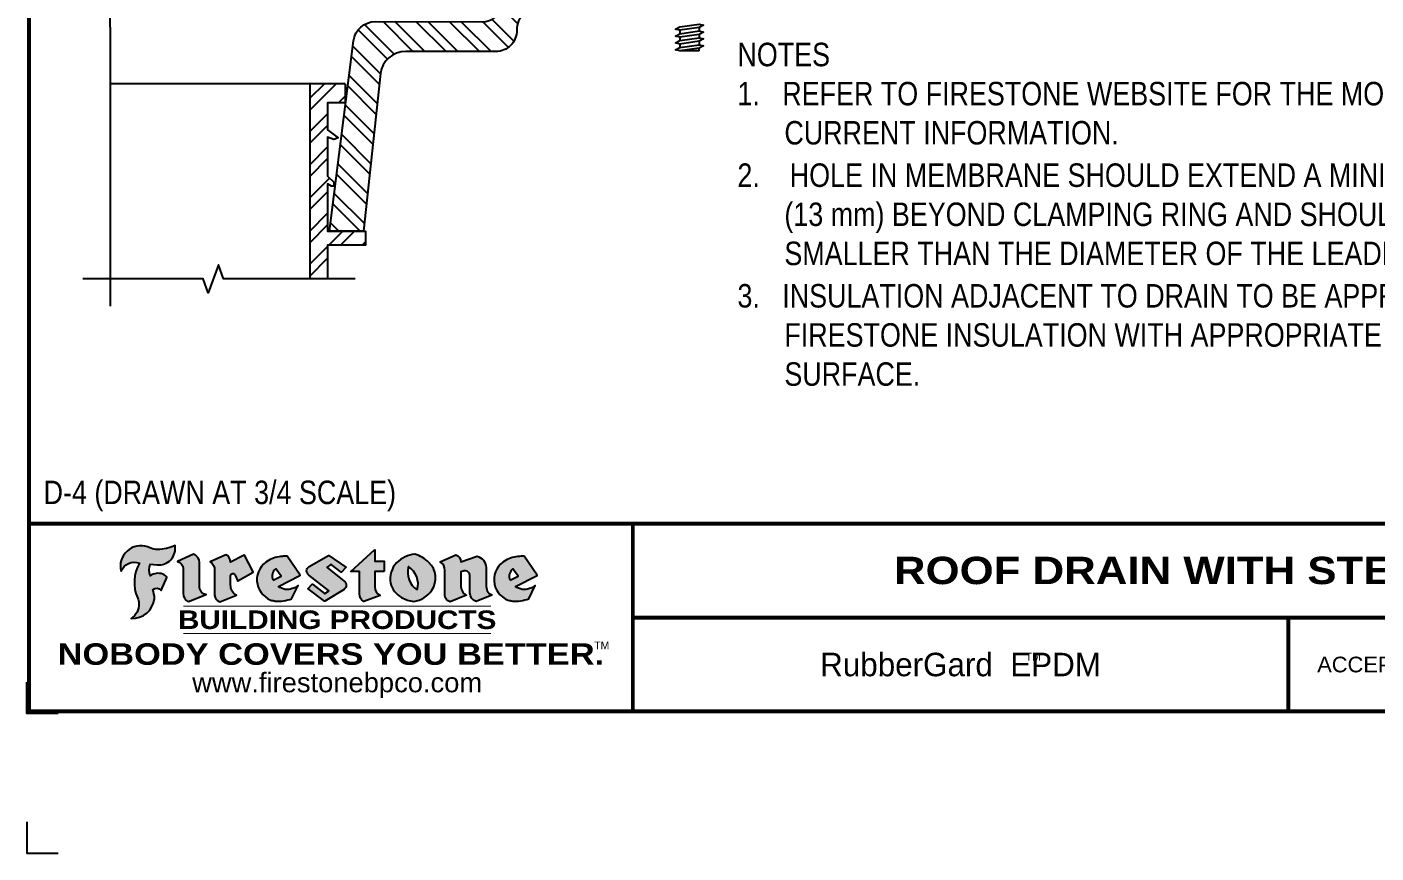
# Model space of a CAD drawing. Header units: inches. Extents: x 233.4 to 253.5, y 113.7 to 130.5.
# Drawn here: x 233.45 to 244.23, y 113.75 to 120.35 of the extents above; entities that cross this region are included whole.
import ezdxf
from ezdxf.enums import TextEntityAlignment as Align

# ---------------------------------------------------------------- set-up
doc = ezdxf.new("R2010")
doc.units = ezdxf.units.IN
doc.header["$MEASUREMENT"] = 0
doc.layers.get('0').update_dxf_attribs({"linetype": 'CONTINUOUS'})
doc.layers.get('DEFPOINTS').update_dxf_attribs({"linetype": 'CONTINUOUS'})
for name, color, linetype in [('FSBP-ACCESSORY-OTHER', 7, 'CONTINUOUS'), ('FSBP-ANNO-NOTE', 7, 'CONTINUOUS'), ('FSBP-TTLB', 7, 'CONTINUOUS'), ('FSBP-TTLB-BORDER', 7, 'CONTINUOUS'), ('FSBP-TTLB-TEXT', 7, 'CONTINUOUS')]:
    doc.layers.add(name, color=color, linetype=linetype)
doc.styles.add('FSBP_ARIAL', font='arial.ttf')
doc.styles.add('FSBP_ARIAL_BOLD', font='')
doc.styles.add('FSBP_ARIAL_NAR', font='ARIALN.TTF')
doc.styles.add('FSBP_BANKGOTHIC', font='bgothm.ttf')
doc.styles.get('FSBP_ARIAL_BOLD').set_extended_font_data('Arial Black')

# ---------------------------------------------------------------- blocks, each defined once
blk = doc.blocks.new('TTLB-EPDM_1')
at = {"layer": 'FSBP-TTLB-TEXT'}
h = blk.add_hatch(color=1, dxfattribs=at)
edge = h.paths.add_edge_path()
edge.add_arc((1.037309769669573, -0.1982514792917306), 0.1319107607348553, 264.0410451462098, 370.3106169565175)
edge.add_arc((1.027551646585694, 0.1214293576525799), 0.3273056962876235, 270.05058356628535, 295.23459397187514, ccw=False)
edge.add_arc((1.022801957313345, -0.06680179986895154), 0.1391656561713503, 249.3281275763668, 272.0749124149863, ccw=False)
edge.add_line((0.9736743133014443, -0.1970076156048179), (0.9474927838574558, -0.1852745150568325))
edge.add_arc((0.8939498971398288, -0.3394262635682071), 0.1631857907024099, 70.84590087378872, 194.3325259843273)
edge.add_arc((0.8444260109029493, -0.4259936440910768), 0.1179914261095279, 70.96950098067128, 156.9641407594482, ccw=False)
edge.add_arc((1.153141409296894, -0.4684497516079468), 0.3110405457095052, 150.3231137483159, 203.2084295854517)
edge.add_arc((0.7562495500622943, -0.6412608153899899), 0.1218587156617311, 0.8849157075190988, 24.34668939894999, ccw=False)
edge.add_arc((0.7493781665697374, -0.6475258110744375), 0.1289731377238325, -58.36655102076742, 3.6216782311386737, ccw=False)
edge.add_arc((0.8256699029544474, -0.5792158350996106), 0.1783301886510354, 267.2205474105585, 354.1381621173521)
edge.add_arc((0.7903121048625305, -0.6011409294291745), 0.212787892960859, 0.9996158580669322, 21.00503380861244)
edge.add_arc((1.01880712263941, -0.5666691048185161), 0.05136395668415847, 40.82117713173261, 125.52727787225791, ccw=False)
edge.add_line((1.057676976260041, -0.5330924682126437), (1.102776947655911, -0.4308018311949837))
edge.add_arc((1.040858222524664, -0.4699705673995949), 0.07326744446031509, 32.31675181867256, 66.31481236598174)
edge.add_arc((1.032262518825329, -0.5063316993097662), 0.1102246948011782, 69.8179132332389, 125.254734720681)
edge.add_arc((1.127708877207287, -0.368959353531244), 0.1659710644737306, 164.1569669952081, 196.5811013160487, ccw=False)
edge.add_line((0.9680425188342383, -0.3236487780942383), (1.023615334387159, -0.3294494641845773))
h = blk.add_hatch(color=1, dxfattribs=at)
edge = h.paths.add_edge_path()
edge.add_line((2.763460561272041, -0.2072496393923444), (2.763460561272041, -0.2969520779963801))
edge.add_arc((2.765767478062699, -0.2969520779963943), 0.00230691679065842, 179.9999999996471, 269.9999999996471)
edge.add_line((2.765767478062685, -0.2992589947870528), (2.835417693520355, -0.2992589947870528))
edge.add_arc((2.835417693520355, -0.3015659115777538), 0.002306916790701052, 0, 90, ccw=False)
edge.add_line((2.837724610311056, -0.3015659115777538), (2.837724610311056, -0.3790761307453892))
edge.add_arc((2.83541769352037, -0.3790761307453749), 0.002306916790686842, 269.99999999964706, 359.99999999964706, ccw=False)
edge.add_line((2.835417693520355, -0.3813830475360618), (2.765767478062685, -0.3813830475360618))
edge.add_arc((2.765767478062699, -0.3836899643267202), 0.00230691679065842, 90.00000000035294, 180.0000000003529)
edge.add_line((2.763460561272041, -0.3836899643267344), (2.763460561272041, -0.5033995910642801))
edge.add_arc((2.836735953378943, -0.5071368822038516), 0.07337063740681413, 177.0802527808789, 245.3249543133826)
edge.add_line((2.806105814540615, -0.5738080530967267), (2.674529557384915, -0.6226036013049594))
edge.add_arc((2.708610405062069, -0.564298408791804), 0.06753517344606039, 177.0345319916277, 239.6926428024901, ccw=False)
edge.add_line((2.641165668230087, -0.560804539009709), (2.641165668230087, -0.3836899643267344))
edge.add_arc((2.638858751439429, -0.3836899643267202), 0.00230691679065842, 359.9999999996471, 449.999999999647)
edge.add_line((2.638858751439443, -0.3813830475360618), (2.572857950769389, -0.3813830475360618))
edge.add_line((2.572857950769389, -0.3813830475360618), (2.763460561272041, -0.2072496393923444))
h = blk.add_hatch(color=1, dxfattribs=at)
edge = h.paths.add_edge_path()
edge.add_line((1.275239419159561, -0.6223407783464694), (1.415345367376062, -0.5660418822574371))
edge.add_arc((1.421019305783958, -0.5090099247487757), 0.05731350411836949, 181.9717871001989, 264.31851000495806, ccw=False)
edge.add_line((1.363739737527226, -0.5109819325197265), (1.363412352251203, -0.3102363679013962))
edge.add_arc((1.294263659668751, -0.3103491388303989), 0.06914878453844908, 0.0934405599591014, 72.42834396969012)
edge.add_line((1.315139561173908, -0.2444268274366692), (1.186839444240604, -0.3024209471341379))
edge.add_arc((1.175246268095289, -0.3585110609420917), 0.05727567197445628, -0.017399788185912257, 78.322067691347, ccw=False)
edge.add_line((1.232521937428658, -0.3585284546236807), (1.232574268422297, -0.555126496687123))
edge.add_arc((1.305699496415486, -0.5558575689677219), 0.07312888236350451, 179.4272023230205, 245.3845503102953)
h = blk.add_hatch(color=1, dxfattribs=at)
edge = h.paths.add_edge_path()
edge.add_line((1.792026821926584, -0.3839679064720229), (1.722158956877934, -0.2518542302253621))
edge.add_arc((1.720119655279638, -0.2529327078887852), 0.002306916790721817, 27.87197133405656, 117.3766794470751)
edge.add_line((1.719058846382097, -0.250884159729182), (1.610638460368705, -0.3070279753467702))
edge.add_arc((1.547088841662962, -0.3061026658494403), 0.06355635479880145, 359.165808011073, 425.8793658831422)
edge.add_line((1.573061729235633, -0.2480956029480268), (1.446879247402876, -0.3051325108639702))
edge.add_arc((1.407812067100189, -0.370357133046621), 0.07602957263902092, -3.441403975725109, 59.07992244284969, ccw=False)
edge.add_line((1.483704536400296, -0.3749210150788969), (1.483704536400296, -0.5723838140635706))
edge.add_arc((1.54053746518044, -0.568254406115083), 0.05698275005415228, 184.1557352478595, 255.3066498366543)
edge.add_line((1.526084036778343, -0.6233736605654059), (1.657291340682093, -0.570650514527486))
edge.add_arc((1.688298576827198, -0.5021390388423987), 0.0752015358480571, 207.5160880841914, 245.649226723163, ccw=False)
edge.add_arc((1.721050197024907, -0.4914488168456328), 0.1093332836229113, 179.4823365255141, 204.5537900001094, ccw=False)
edge.add_line((1.611721375809452, -0.4904610114968335), (1.611721375809452, -0.4126404716788983))
edge.add_arc((1.628589765097195, -0.414159299036043), 0.01693662875851176, 28.356188110622725, 174.8549701683585, ccw=False)
edge.add_arc((1.627340435522395, -0.4197189881350504), 0.02111886817708033, 22.216893572439517, 40.10213956426492, ccw=False)
edge.add_line((1.646891420738257, -0.4117336534413738), (1.666638796144639, -0.4549750258192233))
edge.add_arc((1.668737246926742, -0.4540167099035481), 0.002306916790685496, 204.545128184284, 299.6323508190091)
edge.add_line((1.669877862091766, -0.4560219186518992), (1.791128135493295, -0.3870515928837648))
edge.add_line((1.791128135493295, -0.3870515928837648), (1.792026821926584, -0.3839679064720229))
h = blk.add_hatch(color=1, dxfattribs=at)
h.paths.add_polyline_path([(2.063388732080512, -0.2583237030618903, 0.02524281661523788), (2.025024361750752, -0.2610532129309178, 0.1213611957758757), (1.901773912052249, -0.3008158885520373, 0.6151668103976068), (1.93274136141747, -0.6099060679591872, 0.05306812109568645), (1.967936229862175, -0.617865745600497, 0.1150932231766138), (2.099126721549737, -0.5994933789882708), (2.151195569562105, -0.4944891916583316, -0.08755405562188731), (2.104230609512001, -0.5187113292177372, -0.265591761123442), (1.992692314386659, -0.5010701623316862), (2.165347897647223, -0.4141184325909109, 0.4518949533370738), (2.166222728871162, -0.4107679608846269)])
h.paths.add_polyline_path([(2.014217313945437, -0.4188965037300676), (1.951113654018855, -0.4515330109460507, -0.3720533890450154), (1.973177450672722, -0.3607130665457561)], flags=16)
h = blk.add_hatch(color=1, dxfattribs=at)
edge = h.paths.add_edge_path()
edge.add_arc((2.260407392426802, -0.3775796671688782), 0.04152450223225729, 123.20805433950699, 232.2027298779723, ccw=False)
edge.add_line((2.237665217914071, -0.3428366421988329), (2.393535971665983, -0.2540943745380986))
edge.add_arc((2.394677353533142, -0.2560991469722482), 0.002306916790741334, 55.64644466176611, 119.65426054492559, ccw=False)
edge.add_line((2.395979141996861, -0.2541946229174954), (2.531809646140459, -0.3470380726374032))
edge.add_arc((2.530468902927946, -0.3489153772789875), 0.002306916790700397, -42.731101238422525, 54.4661353739603, ccw=False)
edge.add_line((2.532163440279987, -0.3504807552658491), (2.498457913851155, -0.3869673252714421))
edge.add_arc((2.496763376499139, -0.3854019472845934), 0.002306916790672934, 233.7527076894875, 317.26889876138785, ccw=False)
edge.add_line((2.495399362263356, -0.38726241234572), (2.413849913492982, -0.3274738082119626))
edge.add_arc((2.412485899257181, -0.3293342732731342), 0.002306916790720064, 53.75270768979358, 124.4135619297835)
edge.add_line((2.41118211687575, -0.3274311136421062), (2.382933981293377, -0.346782838468144))
edge.add_arc((2.38423776367478, -0.3486859980991606), 0.002306916790694898, 124.4135619293799, 231.8459020253626)
edge.add_line((2.382812599816248, -0.3505000469010184), (2.519899969301207, -0.4581994452042721))
edge.add_arc((2.494247019847682, -0.4908523236374461), 0.04152450223225742, -55.21225898295222, 51.84590202520428, ccw=False)
edge.add_line((2.517938320565804, -0.5249552055672808), (2.364434947484597, -0.6179520922513717))
edge.add_arc((2.36323960192349, -0.6159790200102006), 0.002306916790726996, 233.2955624372927, 301.20872157023314, ccw=False)
edge.add_line((2.361860787187538, -0.6178285429225383), (2.231266621301074, -0.5204709167214361))
edge.add_arc((2.232647938930649, -0.5186232623475259), 0.002306916790697672, 135.5134179846393, 233.21798691998708, ccw=False)
edge.add_line((2.231002150870836, -0.5170067083764565), (2.262839375599356, -0.4845937328397696))
edge.add_arc((2.264485163659225, -0.4862102868108537), 0.002306916790748497, 53.0352839999411, 135.513417985369, ccw=False)
edge.add_line((2.265872365996302, -0.4843670465239001), (2.361834678328762, -0.5565872257804898))
edge.add_arc((2.363221880665761, -0.5547439854936304), 0.002306916790627066, 233.0352840000685, 302.2362632414394)
edge.add_line((2.36445241715569, -0.5566953042850713), (2.39428499383348, -0.5378823484768844))
edge.add_arc((2.393054457343549, -0.5359310296853765), 0.002306916790685166, 302.2362632406177, 412.2027298768422)
edge.add_line((2.394468296066179, -0.5341081404551886), (2.234958295420142, -0.4103916733127022))
h = blk.add_hatch(color=1, dxfattribs=at)
edge = h.paths.add_edge_path(flags=16)
edge.add_arc((2.940363509127394, -0.4847985213681437), 0.1684614578629418, 344.5558804047865, 417.0140046669545)
edge.add_arc((3.194458079644619, -0.3883534532477785), 0.1684614578629414, 164.5558804047864, 237.0140046669546)
edge = h.paths.add_edge_path()
edge.add_arc((3.069375116502199, -0.4399344555144872), 0.1828726885096673, 136.0914512150047, 191.213418978326)
edge.add_arc((3.064939550433406, -0.4318234379590333), 0.1803148804748503, 194.0167254156723, 240.6663730831859)
edge.add_arc((3.098047041778981, -0.3845058757092554), 0.2378525180183701, 239.2975390661776, 264.2889872773176)
edge.add_arc((3.04884478212623, -0.4190232383793012), 0.203760689247156, 277.1986764832036, 326.503572961274)
edge.add_arc((3.077739326803546, -0.4341046616465112), 0.171374865791709, 325.3768876809902, 406.3828327799087)
edge.add_arc((3.011839488065919, -0.4896144380417797), 0.2571945645850002, 44.28462553519766, 73.82901434867304)
edge.add_arc((3.117152499586992, -0.4983433120546693), 0.2579560664039132, 97.50292863483666, 134.1039137579027)
h = blk.add_hatch(color=1, dxfattribs=at)
edge = h.paths.add_edge_path()
edge.add_line((3.322690228557462, -0.5721896537377091), (3.322690228557462, -0.3749210150788969))
edge.add_arc((3.246797759257384, -0.3703571330465745), 0.076029572638996, 356.5585960242387, 419.0799224428129)
edge.add_line((3.285864939560099, -0.3051325108639702), (3.412047421392799, -0.2480956029480268))
edge.add_arc((3.386074533820159, -0.3061026658494941), 0.06355635479883807, 0.3962622833877276, 65.87936588318718, ccw=False)
edge.add_line((3.449629368605429, -0.3056631084210863), (3.580526418688805, -0.2593848434574539))
edge.add_arc((3.555744121700958, -0.3530904070730321), 0.09692726601172152, 2.366977007666776, 75.18615851992018, ccw=False)
edge.add_line((3.652588689330287, -0.3490873311063041), (3.652588689330287, -0.4883770011386872))
edge.add_arc((3.761877549389556, -0.4914934052703811), 0.1093332836229047, 178.3666365323574, 204.5537900000422)
edge.add_arc((3.729125929191727, -0.5021836272670953), 0.07520153584796169, 207.5160880841711, 245.2240541443093)
edge.add_line((3.697611150971852, -0.5704631245385627), (3.572585913552643, -0.6207021253773775))
edge.add_arc((3.59534718600759, -0.5526356419907701), 0.07177131519198746, 180.3328587115751, 251.51018566665869, ccw=False)
edge.add_line((3.523577081955409, -0.5530525936986663), (3.523577081955409, -0.4153032515383615))
edge.add_arc((3.486319529276879, -0.4148773504126441), 0.0372599868942854, 359.3450650296066, 449.0500281941028)
edge.add_arc((3.482769874121713, -0.4419622099033496), 0.06447454900600783, 86.29402372314017, 119.8211331593848)
edge.add_line((3.450707067966732, -0.3860252459975726), (3.450707067966732, -0.4904610114968335))
edge.add_arc((3.560035889182251, -0.491448816845647), 0.1093332836229751, 179.4823365255069, 204.5537900001023)
edge.add_arc((3.527284268984408, -0.5021390388424952), 0.07520153584796385, 207.5160880841699, 245.6492267231416)
edge.add_line((3.496277032839316, -0.570650514527486), (3.365069728935509, -0.6233736605654059))
edge.add_arc((3.37950248606194, -0.5682868177318081), 0.05694615642555727, 183.9298782390169, 255.318496325343, ccw=False)
h = blk.add_hatch(color=1, dxfattribs=at)
h.paths.add_polyline_path([(3.957695472291277, -0.2583237030618903, 0.02524281661523822), (3.919331101961575, -0.2610532129309178, 0.1085638477195505), (3.807890832595604, -0.2939221658134414, 0.6425897848490651), (3.827048101628293, -0.6099060679591872, 0.05306812109569052), (3.862242970072884, -0.617865745600497, 0.1150932231766133), (3.993433461760503, -0.5994933789882708), (4.045502309772871, -0.4944891916583316, -0.08755405562189084), (3.998537349722767, -0.5187113292177372, -0.2655917611234366), (3.886999054597368, -0.5010701623316862), (4.059654637857989, -0.4141184325909109, 0.4518949533370731), (4.060529469081928, -0.4107679608846269)])
h.paths.add_polyline_path([(3.90852405415626, -0.4188965037300676), (3.845420394229677, -0.4515330109460507, -0.3720533890450147), (3.867484190883488, -0.3607130665457561)], flags=16)
at = {"layer": 'DEFPOINTS', "color": 1}
blk.add_lwpolyline([(0.234375, -1.515625), (-0.015625, -1.515625), (-0.015625, -1.265625)], dxfattribs=at)
at = {"layer": 'DEFPOINTS', "linetype": 'Continuous', "ltscale": 1.75}
blk.add_lwpolyline([(-0.015625, -2.380833333333342), (-0.015625, -2.630833333333342), (0.234375, -2.630833333333342)], dxfattribs=at)
at = {"layer": 'FSBP-TTLB', "const_width": 0.03125}
for points in [[(0, 0), (0, -1.5), (20, -1.5), (20, 0), (0, 0)], [(4.825208527206769, 0), (4.825208527206769, -0.75)], [(4.825208527206769, -0.75), (15.84028770518938, -0.75)], [(4.825208527206769, -0.75), (4.825208527206769, -1.5)]]:
    blk.add_lwpolyline(points, dxfattribs=at)
at = {"layer": 'FSBP-TTLB-BORDER', "const_width": 0.03125}
blk.add_lwpolyline([(20, 0), (20, 13), (0, 13), (0, 0)], dxfattribs=at)
at = {"layer": 'FSBP-TTLB-TEXT', "color": 1}
blk.add_line((0.7358432058323388, -0.379822754145593), (0.7358432058323388, -0.379822754145593), dxfattribs=at)
for points in [[(1.023615323725323, -0.3294494630716969, 0.5000510906601082), (1.167090420776901, -0.1746414942047778, -0.1103304102359608), (1.027840608309816, -0.2058762110801382, -0.09957876667165425), (0.9736743133014443, -0.1970076156048179), (0.9474927838574558, -0.1852745150568325, 0.5978159689075124), (0.7358432058323388, -0.379822754145593, -0.3938834584182213), (0.8828996422548698, -0.3144510229727047, 0.2349406564350952), (0.86727108227484, -0.5910237178633082, -0.1027304183841549), (0.8780937320133262, -0.6393788197974146, -0.2772692352614086), (0.8170223912655956, -0.7573362346216896, 0.3985429150902959), (1.003067614090241, -0.5974286950643517, 0.0875124847930418), (0.9889600163401155, -0.5248671157293501, -0.3874031597924062), (1.057676976260041, -0.5330924682126437), (1.102776947655911, -0.4308018311949837, 0.1494423498871741), (1.07029056398062, -0.4028746979725923, 0.2467195073738216), (0.9686394281704906, -0.4163228904100862, -0.1424285161541127), (0.9680425188342383, -0.3236487780942383), (1.023615334387159, -0.3294494641845773)], [(2.763460561272041, -0.2072496393923444), (2.763460561272041, -0.2969520779963801, 0.4142135623730958), (2.765767478062685, -0.2992589947870528), (2.835417693520355, -0.2992589947870528, -0.414213562373095), (2.837724610311056, -0.3015659115777538), (2.837724610311056, -0.3790761307453892, -0.4142135623730938), (2.835417693520355, -0.3813830475360618), (2.765767478062685, -0.3813830475360618, 0.4142135623730958), (2.763460561272041, -0.3836899643267344), (2.763460561272041, -0.5033995910642801, 0.3068985753588853), (2.806105814540615, -0.5738080530967267), (2.674529557384915, -0.6226036013049594, -0.2804194150632976), (2.641165668230087, -0.560804539009709), (2.641165668230087, -0.3836899643267344, 0.414213562373095), (2.638858751439443, -0.3813830475360618), (2.572857950769389, -0.3813830475360618), (2.763460561272041, -0.2072496393923444)], [(2.166222728871162, -0.4107679608846269), (2.063388732080512, -0.2583237030618903, 0.02524281661523788), (2.025024361750752, -0.2610532129309178, 0.1085638477195265), (1.913584092384895, -0.2939221658134414, 0.6425897848491228), (1.93274136141747, -0.6099060679591872, 0.05306812109568648), (1.967936229862175, -0.617865745600497, 0.1150932231766137), (2.099126721549737, -0.5994933789882708), (2.151195569562105, -0.4944891916583316, -0.0875540556218873), (2.104230609512001, -0.5187113292177372, -0.2655917611234418), (1.992692314386659, -0.5010701623316862), (2.165347897647223, -0.4141184325909109)], [(4.060529469081928, -0.4107679608846269), (3.957695472291277, -0.2583237030618903, 0.02524281661523788), (3.919331101961575, -0.2610532129309178, 0.1085638477195265), (3.807890832595604, -0.2939221658134414, 0.6425897848491228), (3.827048101628293, -0.6099060679591872, 0.05306812109568648), (3.862242970072884, -0.617865745600497, 0.1150932231766137), (3.993433461760503, -0.5994933789882708), (4.045502309772871, -0.4944891916583316, -0.0875540556218873), (3.998537349722767, -0.5187113292177372, -0.2655917611234418), (3.886999054597368, -0.5010701623316862), (4.059654637857989, -0.4141184325909109)], [(4.059654637857989, -0.4141184325909109, 0.4518949533370731), (4.060529469081928, -0.4107679608846269, 0.4518949533370731)]]:
    blk.add_lwpolyline(points, format="xyb", dxfattribs=at)
for points in [[(1.275239419159561, -0.6223407783464694), (1.415345367376062, -0.5660418822574371, -0.3756100036733062), (1.363739737527226, -0.5109819325197265), (1.363412352251203, -0.3102363679013962, 0.3265360292958048), (1.315139561173908, -0.2444268274366692), (1.186839444240604, -0.3024209471341379, -0.3557863980845349), (1.232521937428658, -0.3585284546236807), (1.232574268422297, -0.555126496687123, 0.2960110723418457)], [(1.792026821926584, -0.3839679064720229), (1.722158956877934, -0.2518542302253621, 0.4116839150163434), (1.719058846382097, -0.250884159729182), (1.610638460368705, -0.3070279753467702, 0.2996033003794034), (1.573061729235633, -0.2480956029480268), (1.446879247402876, -0.3051325108639702, -0.2797757560995365), (1.483704536400296, -0.3749210150788969), (1.483704536400296, -0.5723838140635706, 0.320828638474519), (1.526084036778343, -0.6233736605654059), (1.657291340682093, -0.570650514527486, -0.1679398621276611), (1.621603752698661, -0.5368819723450571, -0.1098333365370753), (1.611721375809452, -0.4904610114968335), (1.611721375809452, -0.4126404716788983, -0.743334502655012), (1.64349420176768, -0.4061152228778298, -0.07819791644735608), (1.646891420738257, -0.4117336534413738), (1.666638796144639, -0.4549750258192233, 0.4404648714563479), (1.669877862091766, -0.4560219186518992), (1.791128135493295, -0.3870515928837648)], [(2.234958295420142, -0.4103916733127022, -0.5150044486718882), (2.237665217914071, -0.3428366421988329), (2.393535971665983, -0.2540943745380986, -0.2867822934100265), (2.395979141996861, -0.2541946229174954), (2.531809646140459, -0.3470380726374032, -0.4515027974650387), (2.532163440279987, -0.3504807552658491), (2.498457913851155, -0.3869673252714421, -0.3814439164929681), (2.495399362263356, -0.38726241234572), (2.413849913492982, -0.3274738082119626, 0.3184718635035665), (2.41118211687575, -0.3274311136421062), (2.382933981293377, -0.346782838468144, 0.5064094529656681), (2.382812599816248, -0.3505000469010184), (2.519899969301207, -0.4581994452042721, -0.5043597839115849), (2.517938320565804, -0.5249552055672808), (2.364434947484597, -0.6179520922513717, -0.3053163970316367), (2.361860787187538, -0.6178285429225383), (2.231266621301074, -0.5204709167214361, -0.4541703869768119), (2.231002150870836, -0.5170067083764565), (2.262839375599356, -0.4845937328397696, -0.3762644290664977), (2.265872365996302, -0.4843670465239001), (2.361834678328762, -0.5565872257804898, 0.3114700032088108), (2.36445241715569, -0.5566953042850713), (2.39428499383348, -0.5378823484768844, 0.520381097387146), (2.394468296066179, -0.5341081404551886)], [(2.937624918725987, -0.3131105398334029, 0.2452625673097023), (2.889993533867141, -0.4754966266250307, 0.2064059665179019), (2.976604338974084, -0.5890186876871866, 0.1094800500670344), (3.074378098474654, -0.6211778035979165, 0.2185147641853038), (3.218764944843201, -0.5314757029352819, 0.3689489483072479), (3.195959963110113, -0.3100352223135445, 0.1296305888694145), (3.0834694040758, -0.242595816912754, 0.1610736375384317)], [(3.322690228557462, -0.5721896537377091), (3.322690228557462, -0.3749210150788969, 0.2797757560995341), (3.285864939560099, -0.3051325108639702), (3.412047421392799, -0.2480956029480268, -0.2937618496109166), (3.449629368605429, -0.3056631084210863), (3.580526418688805, -0.2593848434574539, -0.3288760160581939), (3.652588689330287, -0.3490873311063041), (3.652588689330287, -0.4883770011386872, 0.114762897203527), (3.662431105063263, -0.536926560769686, 0.166032965990522), (3.697611150971852, -0.5704631245385627), (3.572585913552643, -0.6207021253773775, -0.3209557512194564), (3.523577081955409, -0.5530525936986663), (3.523577081955409, -0.4153032515383615, 0.4127061514896111), (3.48693727661589, -0.3776224848030694, 0.1473421876160361), (3.450707067966732, -0.3860252459975726), (3.450707067966732, -0.4904610114968335, 0.1098333365370753), (3.460589444855941, -0.5368819723450855, 0.1679398621276611), (3.496277032839316, -0.570650514527486), (3.365069728935509, -0.6233736605654059, -0.3219729545308964), (3.322690228557462, -0.5721896537377091, 29.1476284739)], [(1.951113654018855, -0.4515330109460507), (2.014217313945437, -0.4188965037300676), (1.973177450672722, -0.3607130665457561, 0.3720533890450154)], [(3.10274193015772, -0.5296595419651595, 0.3271311138286319), (3.032079658614293, -0.3434924326507627, 0.3271311138286322)], [(3.845420394229677, -0.4515330109460507), (3.90852405415626, -0.4188965037300676), (3.867484190883488, -0.3607130665457561, 0.3720533890450154)]]:
    blk.add_lwpolyline(points, format="xyb", close=True, dxfattribs=at)
at = {"layer": 'FSBP-TTLB-TEXT'}
for points, const_width in [([(1.233926579809207, -0.6584455781731435), (3.691229482685259, -0.6584455781731577)], 0.0078125), ([(10.06152282927678, -0.75), (10.06152282927678, -1.5)], 0.03125), ([(1.233926579809207, -0.8761560960495984), (3.691229482685259, -0.8761560960495842)], 0.0078125)]:
    blk.add_lwpolyline(points, dxfattribs=dict(at, const_width=const_width))
at = {"layer": 'FSBP-TTLB-TEXT', "color": 1}
for centre, start, end in [((1.789987520328282, -0.3850463841354355), 299.6323508193319, 27.87197133380463), ((2.164310260790558, -0.412058050385383), 296.7304547840455, 34.00233684987403)]:
    blk.add_arc(centre, 0.00230691679068068, start, end, dxfattribs=at)
at = {"layer": 'FSBP-TTLB-TEXT', "lineweight": 18, "style": 'FSBP_ARIAL_BOLD'}
blk.add_text('BUILDING PRODUCTS', height=0.1484375, dxfattribs=at).set_placement((2.462578031247233, -0.7673008371113639), align=Align.MIDDLE_CENTER)
at = {"layer": 'FSBP-TTLB-TEXT', "color": 1}
for s, height, style, p in [('NOBODY COVERS YOU BETTER.', 0.171875, 'FSBP_ARIAL_BOLD', (2.412604263603384, -1.041650450587369)), ('TM', 0.0625, 'FSBP_BANKGOTHIC', (4.576671173373001, -0.9725745042934193))]:
    blk.add_text(s, height=height, dxfattribs=dict(at, style=style)).set_placement(p, align=Align.MIDDLE_CENTER)
at = {"layer": 'FSBP-TTLB-TEXT'}
for s, height, style, p in [('RubberGard  EPDM', 0.1875, 'FSBP_BANKGOTHIC', (7.443365678241776, -1.125)), ('TM', 0.0625, 'FSBP_BANKGOTHIC', (8.023397742165457, -1.062518816683806)), ('www.firestonebpco.com', 0.15625, 'FSBP_ARIAL', (2.462578031247233, -1.268657306740124))]:
    blk.add_text(s, height=height, dxfattribs=dict(at, style=style)).set_placement(p, align=Align.MIDDLE_CENTER)
at = {"layer": 'FSBP-TTLB-TEXT', "style": 'FSBP_ARIAL'}
blk.add_text('ACCEPTABLE SYSTEMS:', height=0.125, dxfattribs=at).set_placement((10.29281281591562, -1.125), align=Align.MIDDLE_LEFT)
at = {"layer": 'FSBP-TTLB-TEXT'}
for tag, height, style, p in [('MAXIMUM_WARRANTY', 0.1875, 'FSBP_ARIAL_BOLD', (18.03987100774941, 0.2240244307510579)), ('ACCPT_SYSTEMS', 0.21875, 'FSBP_ARIAL', (12.49438170418193, -1.125))]:
    blk.add_attdef(tag, text='', height=height, dxfattribs=dict(at, style=style)).set_placement(p, align=Align.MIDDLE_LEFT)
for tag, height, style, p in [('DETAIL_DESCP_LINE_1', 0.21875, 'FSBP_ARIAL_BOLD', (10.33118450231211, -0.3736318192489421)), ('ISSUE_REV_DATE', 0.21875, 'FSBP_ARIAL', (16.84069633627263, -0.7282559425942452)), ('DETAIL_NUMBER', 0.4375, 'FSBP_ARIAL', (18.91941590748775, -0.8931630692489421))]:
    blk.add_attdef(tag, text='', height=height, dxfattribs=dict(at, style=style)).set_placement(p, align=Align.MIDDLE_CENTER)

msp = doc.modelspace()

# ---------------------------------------------------------------- hatches: boundary and pattern name
at = {"layer": 'FSBP-ACCESSORY-OTHER'}
h = msp.add_hatch(dxfattribs=at)
h.set_pattern_fill('STEEL', color=9, scale=1.5, angle=90, style=0)
h.set_pattern_definition([(135, (-22.40181495440152, -17.51166666666654), (-0.1325825214724777, -0.1325825214724776), []), (135, (-22.49556495440152, -17.51166666666654), (-0.1325825214724777, -0.1325825214724776), [])])
h.paths.add_polyline_path([(239.6673918988852, 122.0866026448099), (239.6673918988853, 122.3419493548139), (238.5220821532439, 121.9797960755596, -0.0564085489781014), (238.3289536032087, 121.9419402673703), (238.0310163203189, 121.9177958687949), (238.0518497248502, 121.9123541028026), (238.0176700373502, 121.8936606109826), (238.0176700373502, 121.8663168609826), (238.0518497248502, 121.8573889941626), (238.0176700373502, 121.8386955023425), (238.0176700373501, 121.8113517523425), (238.0518497248503, 121.8024238855224), (238.0176700373502, 121.7837303937024), (238.0176700373502, 121.7563866437024), (238.0518497248503, 121.7474587768824), (238.0176700373503, 121.7287652850623), (238.0176700373503, 121.7014215350623), (238.0518497248503, 121.6924936682423), (238.0176700373503, 121.6738001764222), (238.0176700373503, 121.6464564264222), (238.0518497248503, 121.6375285596022), (238.0176700373503, 121.6188350677821), (238.0176700373503, 121.5914913177822), (238.0518497248504, 121.5825634509621), (238.0176700373503, 121.563869959142), (238.0176700373505, 121.536526209142), (238.0518497248503, 121.527598342322), (238.0176700373505, 121.508904850502), (238.0176700373505, 121.4782253230685), (237.8029133453159, 121.4782253230685), (237.768733657816, 121.4871531898885), (237.802913345316, 121.5058466817086), (237.802913345316, 121.5331904317085), (237.7687336578161, 121.5421182985286), (237.8029133453161, 121.5608117903487), (237.802913345316, 121.5881555403486), (237.768733657816, 121.5970834071687), (237.802913345316, 121.6157768989887), (237.802913345316, 121.6431206489887), (237.768733657816, 121.6520485158088), (237.8029133453159, 121.6707420076288), (237.8029133453159, 121.6980857576288), (237.768733657816, 121.7070136244489), (237.8029133453159, 121.7257071162689), (237.8029133453159, 121.7530508662689), (237.7687336578159, 121.761978733089), (237.8029133453159, 121.780672224909), (237.8029133453159, 121.808015974909), (237.7687336578159, 121.8169438417291), (237.8029133453159, 121.8356373335491), (237.8029133453159, 121.8629810835491), (237.7687336578159, 121.8719089503691), (237.8029133453159, 121.8906024421891), (237.8029133453159, 121.8993107396721), (237.7939157045557, 121.8985815841175, 0.3543972428217717), (237.6362994864903, 121.711973792049), (237.6180478158251, 120.808543133632, -0.3917099456374057), (237.4173274664359, 120.641875807489), (237.3998717636789, 120.641875807489, 0.3318360600134056), (237.2504974802627, 120.5174547510051, -0.3472753179656811), (237.0843114186708, 120.3866498323034), (236.2303494126124, 120.3880724441758, 0.3779964598761038), (236.0560157012242, 120.2343071102575), (235.8646231984167, 118.7137996069342), (236.1362908238091, 118.7137996069342), (236.2723929367492, 119.9727373810263, -0.3893932454493969), (236.4730790369829, 120.1489115825923), (237.1933499047457, 120.1487842916296, 0.4212451895017848), (237.3602304875859, 120.3196494802366, -0.438690428942089), (237.5561455260672, 120.5087682447111, 0.3540416658018309), (238.1483878347423, 120.9328930683127), (238.2310973639776, 121.4754812775237, -0.291893897422589), (238.425288547943, 121.6972136652954)])
h = msp.add_hatch(dxfattribs=at)
h.set_pattern_fill('STEEL', color=9, scale=1.5, style=0)
h.set_pattern_definition([(45, (-22.40181495440152, -17.51166666666654), (-0.1325825214724776, 0.1325825214724777), []), (45, (-22.40181495440152, -17.41791666666654), (-0.1325825214724776, 0.1325825214724777), [])])
h.paths.add_polyline_path([(235.8490682151164, 119.4641042864782), (235.8989197033672, 119.4456049183901), (235.9320548611178, 119.4587335813035), (235.8473200692587, 119.5243766233841), (235.8473200692587, 119.7405007752638), (235.9880768181847, 119.7405007752638), (235.9880768181847, 119.8920027555702), (235.7093812208345, 119.8920027555702), (235.7093812208346, 118.3329114943045), (235.8492395937491, 118.3329114943045), (235.8492395937491, 118.6019502437684), (236.1509196217638, 118.6019502437684), (236.1509196217638, 118.7137996069342), (235.8492395937491, 118.7137996069342), (235.8492395937491, 119.0934784892918), (235.8792551575614, 119.0742826461948), (235.8992247489531, 119.0742826461948), (235.8992247489531, 119.1061722640541), (235.8490682151164, 119.152768240563)])

# ---------------------------------------------------------------- linework, layer by layer
at = {"layer": 'FSBP-ACCESSORY-OTHER', "linetype": 'Continuous'}
for p, q in [((238.6619401134525, 120.3186877424225), (238.6619401134525, 120.2913439924225)), ((238.8181267985683, 120.3410001260104), (238.8181267985683, 120.3136563760104)), ((238.6619401134525, 120.2637226337824), (238.6619401134525, 120.2363788837824)), ((238.6619401134525, 120.2087575251423), (238.6619401134525, 120.1814137751423)), ((238.8181267985682, 120.2860350173704), (238.8181267985683, 120.2586912673704)), ((238.8181267985682, 120.2310699087303), (238.8181267985682, 120.2037261587303)), ((238.8181267985682, 120.1537924165022), (238.8181267985682, 120.1761048000902)), ((235.7093812208346, 118.3329114943045), (235.7093812208345, 119.8920027555703))]:
    msp.add_line(p, q, dxfattribs=at)
for points in [[(234.1130029094556, 120.3438959754851), (234.1130029094556, 121.3940944880946), (234.2256924129879, 121.4351101130946), (234.0003134059233, 121.5171413630946), (234.1130029094556, 121.5581569880946), (234.1130029094556, 122.5176326597786)], [(235.9880768181847, 119.8920027555703), (235.9880768181847, 119.7405007752639), (235.8473200692587, 119.7405007752639), (235.8473200692587, 119.5243766233841), (235.9320548611178, 119.4587335813036), (235.8989197033672, 119.4456049183902), (235.8490682151164, 119.4641042864783), (235.8490682151164, 119.152768240563), (235.8992247489531, 119.1061722640542), (235.8992247489531, 119.0742826461949), (235.8792551575614, 119.0742826461949), (235.8492395937491, 119.0934784892919), (235.8492395937491, 118.7137996069343), (236.1509196217638, 118.7137996069343), (236.1509196217638, 118.6019502437685), (235.8492395937491, 118.6019502437685), (235.8492395937491, 118.3329114943045)], [(236.0679895937491, 118.3329114943045), (235.0177910811396, 118.3329114943045), (234.9767754561396, 118.4456009978368), (234.8947442061396, 118.2202219907722), (234.8537285811396, 118.3329114943045), (233.8942529094556, 118.3329114943045)]]:
    msp.add_lwpolyline(points, dxfattribs=at)
at = {"layer": 'FSBP-ACCESSORY-OTHER'}
msp.add_lwpolyline([(238.0310163203189, 121.9177958687949), (238.3289536032086, 121.9419402673703, 0.0564085489780564), (238.5220821532437, 121.9797960755596), (239.6673918988853, 122.3419493548139), (239.6673918988852, 122.0866026448099), (238.4252885479432, 121.6972136652955, 0.2918938974228282), (238.2310973639776, 121.4754812775237), (238.1483878347423, 120.9328930683129, -0.3540416658019286), (237.5561455260672, 120.5087682447111, 0.4386904289420053), (237.3602304875859, 120.3196494802367, -0.4212451895017847), (237.1933499047457, 120.1487842916297), (236.4730790369824, 120.1489115825923, 0.3893932454485786), (236.2723929367492, 119.9727373810263), (236.1362908238091, 118.7137996069343), (235.8646231984167, 118.7137996069343), (236.0560157012242, 120.2343071102576, -0.3779964598703615), (236.2303494126089, 120.3880724441759), (237.0843114186708, 120.3866498323035, 0.3472753179657542), (237.2504974802627, 120.5174547510052, -0.3619214092287701), (237.4173274664362, 120.641875807489, 0.3917099456370078), (237.6180478158251, 120.808543133632), (237.6362994864903, 121.7119737920491, -0.3543972428214908), (237.7939157045555, 121.8985815841175), (237.8029133453159, 121.8993107396721)], format="xyb", dxfattribs=at)
for points in [[(238.8181267985683, 120.3686214846505), (238.8523064860683, 120.3596936178305), (238.8181267985683, 120.3410001260105), (238.6619401134525, 120.3186877424225), (238.6277604259525, 120.3276156092425), (238.6619401134525, 120.3463091010626)], [(238.8181267985683, 120.3136563760105), (238.8523064860683, 120.3047285091904), (238.8181267985682, 120.2860350173704), (238.6619401134525, 120.2637226337824), (238.6277604259525, 120.2726505006024), (238.6619401134525, 120.2913439924225)], [(238.8181267985682, 120.2586912673704), (238.8523064860682, 120.2497634005503), (238.8181267985682, 120.2310699087303), (238.6619401134525, 120.2087575251423), (238.6277604259525, 120.2176853919624), (238.6619401134525, 120.2363788837824)], [(238.8181267985682, 120.2037261587303), (238.8523064860682, 120.1947982919102), (238.8181267985682, 120.1761048000902), (238.6619401134525, 120.1537924165022), (238.6277604259525, 120.1627202833223), (238.6619401134525, 120.1814137751423)]]:
    msp.add_lwpolyline(points, close=True, dxfattribs=at)
for points in [[(234.1130029094556, 120.3438959754851, 0), (234.1130029094556, 118.1141614943045, 0)], [(238.8181267985682, 120.1537924165022, 0), (238.6619401134525, 120.1537924165022, 0)], [(235.9880768181847, 119.8920027555703, 0), (234.1129569203985, 119.8920027555703, 0)]]:
    msp.add_polyline3d(points, dxfattribs=at)

# ---------------------------------------------------------------- block references
ref = msp.add_blockref('TTLB-EPDM_1', (233.4627011304549, 116.3776288297691))
ref.add_attrib('DETAIL_DESCP_LINE_1', 'ROOF DRAIN WITH STEEP SLOPE SUMP', dxfattribs={"layer": 'FSBP-TTLB-TEXT', "height": 0.21875, "style": 'FSBP_ARIAL_BOLD'}).set_placement((243.7938856327671, 116.0039970105201), align=Align.MIDDLE_CENTER)

# ---------------------------------------------------------------- texts
at = {"layer": 'DEFPOINTS', "style": 'FSBP_ARIAL_NAR'}
msp.add_text('D-4 (DRAWN AT 3/4 SCALE)', height=0.1875, dxfattribs=at).set_placement((233.5798584845294, 116.6276288297691), align=Align.MIDDLE_LEFT)
at = {"layer": 'FSBP-ANNO-NOTE', "insert": (239.1234882705157, 120.2190983222972), "char_height": 0.1875, "attachment_point": 1, "style": 'FSBP_ARIAL_NAR'}
msp.add_mtext_dynamic_manual_height_columns('\\A1;\\pi-0.375,l0.375,t0.1875,0.375;NOTES\\P1.   REFER TO FIRESTONE WEBSITE FOR THE MOST \\P\\pi0;CURRENT INFORMATION.\\P\\pi-0.375;{\\H0.083333x;\\P\\pt0.375;}2.    HOLE IN MEMBRANE SHOULD EXTEND A MINIMUM OF 1/2" \\P\\pi0;(13 mm) BEYOND CLAMPING RING AND SHOULD NOT BE SMALLER THAN THE DIAMETER OF THE LEADER PIPE.\\P\\pi-0.375;{\\H0.083333x;\\P}3.   INSULATION ADJACENT TO DRAIN TO BE APPROPRIATE FIRESTONE INSULATION WITH APPROPRIATE BONDING SURFACE.', width=6.536532023579639, gutter_width=23.08110225731588, heights=[3.273723048295141], dxfattribs=at)

doc.saveas('drawing.dxf')
